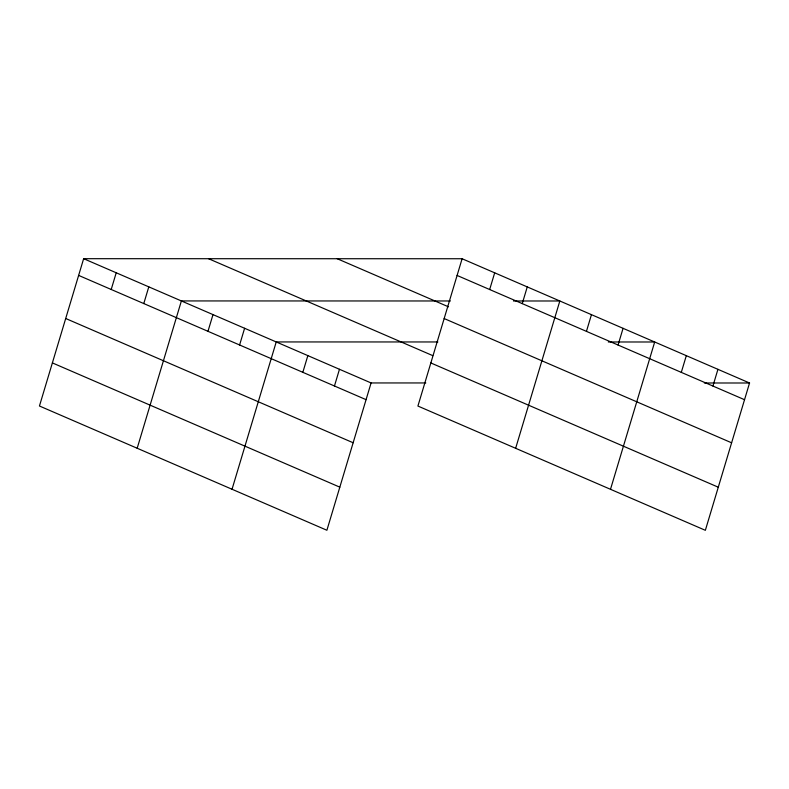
<?xml version="1.0" encoding="UTF-8"?>
<svg xmlns="http://www.w3.org/2000/svg" width="789" height="789" viewBox="0 0 789 789"><rect width="100%" height="100%" fill="white"/><g stroke="black" fill="none" stroke-linecap="round" stroke-linejoin="round"><path stroke-width="1.18" d="M462.107 258.743L417.914 406.049L705.356 530.307L749.55 383L462.107 258.743L83.644 258.693L39.45 406L326.893 530.257L371.086 382.951L425.804 382.951M111.21 289.484L116.22 272.767M143.785 303.568L148.796 286.851M137.178 448.251L181.381 300.934L450.411 300.974M207.98 331.311L213 314.604M239.6 344.98L244.61 328.273M232.035 489.259L276.229 341.943L437.885 341.962M302.838 372.319L307.848 355.612M334.457 385.989L339.467 369.282M489.673 289.533L494.683 272.816M522.249 303.617L527.259 286.9M515.641 448.3L559.835 300.984L513.452 300.984M586.444 331.36L591.454 314.653M618.063 345.03L623.073 328.323M610.499 489.308L654.692 341.992L608.309 341.982M681.301 372.369L686.312 355.661M712.921 386.038L717.931 369.331M704.35 382.99L749.55 383M457.097 275.45L744.54 399.707M337.219 258.723L448.497 306.822M444.168 318.549L731.61 442.807M208.543 258.703L432.747 355.622M430.843 362.95L718.286 487.207M83.644 258.693L371.086 382.951M78.634 275.4L366.076 399.658M65.704 318.5L353.147 442.757M52.38 362.901L339.822 487.158"/></g></svg>
